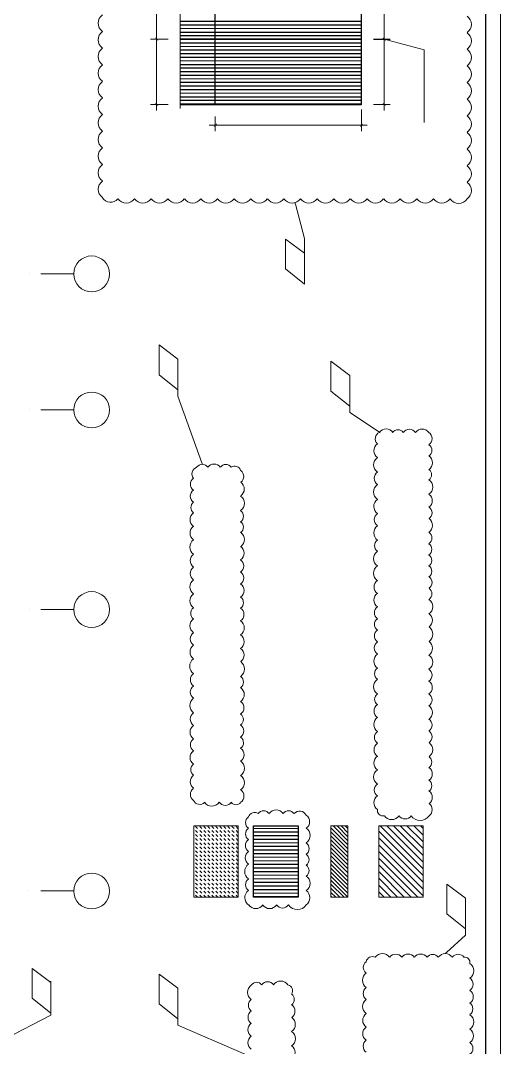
# Model space of a CAD drawing. Header units: millimetres. Extents: x -356862 to 418287, y 0 to 839748.
# Drawn here: x 40.49 to 46.81, y 7.59 to 21.09 of the extents above; entities that cross this region are included whole.
import ezdxf

# ---------------------------------------------------------------- set-up
doc = ezdxf.new("R2010")
doc.units = ezdxf.units.MM
doc.layers.add('PDF _Геометрия', color=7, linetype='Continuous', true_color=0xbababa)
doc.layers.add('PDF _Сплошная заливка', color=7, linetype='Continuous', true_color=0xf50000)

msp = doc.modelspace()

# ---------------------------------------------------------------- linework, layer by layer
at = {"layer": 'PDF _Геометрия', "color": 7, "lineweight": 20}
msp.add_lwpolyline([(13.6986, 0), (13.6986, 46.8056), (46.8056, 46.8056), (46.8056, 0)], dxfattribs=at)
at = {"layer": 'PDF _Геометрия', "color": 7, "lineweight": 30}
msp.add_lwpolyline([(13.8952, 46.6089), (46.6089, 46.6089), (46.6089, 0.7858), (13.8952, 0.7858)], close=True, dxfattribs=at)
at = {"layer": 'PDF _Геометрия', "color": 7, "lineweight": 5}
msp.add_lwpolyline([(42.5924, 22.8665), (42.5924, 22.8132), (42.5924, 21.4433), (42.5024, 21.4216), (42.6841, 21.3749), (42.5924, 21.3533), (42.5924, 19.985), (42.5924, 19.93)], dxfattribs=at)
at = {"layer": 'PDF _Геометрия', "color": 150, "lineweight": 30, "true_color": 0x0080ff}
msp.add_lwpolyline([(42.5924, 19.985), (44.9756, 19.985), (44.9756, 22.8132)], dxfattribs=at)
at = {"layer": 'PDF _Геометрия', "color": 7, "lineweight": 18}
for points in [[(42.2824, 20.7616), (42.2824, 21.7766)], [(45.2756, 20.7616), (45.2756, 21.7732)], [(42.2824, 19.905), (42.2824, 20.9199)], [(45.174, 20.8383), (45.3539, 20.8383), (45.134, 20.8383)], [(45.2756, 19.905), (45.2756, 20.9166)], [(45.2756, 20.8416), (45.2756, 20.8799)], [(45.2756, 20.8383), (45.2756, 20.8416), (45.2756, 20.8383)], [(45.2756, 20.8399), (45.8039, 20.7), (45.8039, 19.745)], [(45.2756, 20.8383), (45.2756, 20.7983)], [(42.4357, 19.985), (42.2041, 19.985)], [(45.134, 19.985), (45.3539, 19.985)], [(44.9756, 19.9183), (44.9756, 19.6317)], [(45.054, 19.71), (42.9757, 19.71)], [(43.054, 19.8267), (43.054, 19.6317)]]:
    msp.add_lwpolyline(points, dxfattribs=at)
at = {"layer": 'PDF _Геометрия', "color": 150, "lineweight": 25, "true_color": 0x0080ff}
for points in [[(43.054, 20.8416), (43.054, 21.6949)], [(44.9756, 20.8416), (42.5924, 20.8416)], [(44.9756, 20.8383), (42.5924, 20.8383)], [(43.054, 19.985), (43.054, 20.8383)]]:
    msp.add_lwpolyline(points, dxfattribs=at)
at = {"layer": 'PDF _Геометрия', "color": 254, "lineweight": 5, "true_color": 0xdcdcdc}
for points in [[(44.9756, 21.0766), (42.5924, 21.0766)], [(44.9756, 21.0749), (42.5924, 21.0749)], [(44.9756, 21.0733), (42.5924, 21.0733)], [(44.9756, 21.0299), (42.5924, 21.0299)], [(44.9756, 21.0283), (42.5924, 21.0283)], [(44.9756, 21.0266), (42.5924, 21.0266)], [(44.9756, 20.9833), (42.5924, 20.9833)], [(44.9756, 20.9816), (42.5924, 20.9816)], [(44.9756, 20.9799), (42.5924, 20.9799)], [(44.9756, 20.9349), (42.5924, 20.9349)], [(44.9756, 20.9333), (42.5924, 20.9333)], [(44.9756, 20.9316), (42.5924, 20.9316)], [(44.9756, 20.8883), (42.5924, 20.8883)], [(44.9756, 20.8866), (42.5924, 20.8866)], [(44.9756, 20.8849), (42.5924, 20.8849)], [(44.9756, 20.8416), (42.5924, 20.8416)], [(44.9756, 20.7933), (42.5924, 20.7933)], [(44.9756, 20.7916), (42.5924, 20.7916)], [(44.9756, 20.7899), (42.5924, 20.7899)], [(44.9756, 20.7466), (42.5924, 20.7466)], [(44.9756, 20.7449), (42.5924, 20.7449)], [(44.9756, 20.7433), (42.5924, 20.7433)], [(44.9756, 20.7), (42.5924, 20.7)], [(44.9756, 20.6983), (42.5924, 20.6983)], [(44.9756, 20.6966), (42.5924, 20.6966)], [(44.9756, 20.6516), (42.5924, 20.6516)], [(44.9756, 20.65), (42.5924, 20.65)], [(44.9756, 20.6483), (42.5924, 20.6483)], [(44.9756, 20.605), (42.5924, 20.605)], [(44.9756, 20.6033), (42.5924, 20.6033)], [(44.9756, 20.6016), (42.5924, 20.6016)], [(44.9756, 20.5583), (42.5924, 20.5583)], [(44.9756, 20.5566), (42.5924, 20.5566)], [(44.9756, 20.555), (42.5924, 20.555)], [(44.9756, 20.51), (42.5924, 20.51)], [(44.9756, 20.5083), (42.5924, 20.5083)], [(44.9756, 20.5066), (42.5924, 20.5066)], [(44.9756, 20.4633), (42.5924, 20.4633)], [(44.9756, 20.4616), (42.5924, 20.4616)], [(44.9756, 20.46), (42.5924, 20.46)], [(44.9756, 20.4166), (42.5924, 20.4166)], [(44.9756, 20.415), (42.5924, 20.415)], [(44.9756, 20.4133), (42.5924, 20.4133)], [(44.9756, 20.3683), (42.5924, 20.3683)], [(44.9756, 20.3666), (42.5924, 20.3666)], [(44.9756, 20.365), (42.5924, 20.365)], [(44.9756, 20.3216), (42.5924, 20.3216)], [(44.9756, 20.32), (42.5924, 20.32)], [(44.9756, 20.3183), (42.5924, 20.3183)], [(44.9756, 20.275), (42.5924, 20.275)], [(44.9756, 20.2733), (42.5924, 20.2733)], [(44.9756, 20.2716), (42.5924, 20.2716)], [(44.9756, 20.2266), (42.5924, 20.2266)], [(44.9756, 20.225), (42.5924, 20.225)], [(44.9756, 20.2233), (42.5924, 20.2233)], [(44.9756, 20.18), (42.5924, 20.18)], [(44.9756, 20.1783), (42.5924, 20.1783)], [(44.9756, 20.1766), (42.5924, 20.1766)], [(44.9756, 20.1316), (42.5924, 20.1316)], [(44.9756, 20.085), (42.5924, 20.085)], [(44.9756, 20.0833), (42.5924, 20.0833)], [(44.9756, 20.0816), (42.5924, 20.0816)], [(44.9756, 20.0383), (42.5924, 20.0383)], [(44.9756, 20.0366), (42.5924, 20.0366)], [(44.9756, 20.035), (42.5924, 20.035)], [(44.9756, 19.99), (42.5924, 19.99)], [(44.9756, 19.9883), (42.5924, 19.9883)], [(44.9756, 19.9866), (42.5924, 19.9866)], [(44.1423, 10.4687), (43.559, 10.4687)], [(44.1423, 10.467), (43.559, 10.467)], [(44.1423, 10.4654), (43.559, 10.4654)], [(44.1423, 10.422), (43.559, 10.422)], [(44.1423, 10.4204), (43.559, 10.4204)], [(44.1423, 10.4187), (43.559, 10.4187)], [(44.1423, 10.3754), (43.559, 10.3754)], [(44.1423, 10.3737), (43.559, 10.3737)], [(44.1423, 10.372), (43.559, 10.372)], [(44.1423, 10.327), (43.559, 10.327)], [(44.1423, 10.3254), (43.559, 10.3254)], [(44.1423, 10.3237), (43.559, 10.3237)], [(44.1423, 10.2804), (43.559, 10.2804)], [(44.1423, 10.2787), (43.559, 10.2787)], [(44.1423, 10.277), (43.559, 10.277)], [(44.1423, 10.2337), (43.559, 10.2337)], [(44.1423, 10.232), (43.559, 10.232)], [(44.1423, 10.2304), (43.559, 10.2304)], [(44.1423, 10.1854), (43.559, 10.1854)], [(44.1423, 10.1837), (43.559, 10.1837)], [(44.1423, 10.182), (43.559, 10.182)], [(44.1423, 10.1387), (43.559, 10.1387)], [(44.1423, 10.137), (43.559, 10.137)], [(44.1423, 10.1354), (43.559, 10.1354)], [(44.1423, 10.092), (43.559, 10.092)], [(44.1423, 10.0904), (43.559, 10.0904)], [(44.1423, 10.0887), (43.559, 10.0887)], [(44.1423, 10.0437), (43.559, 10.0437)], [(44.1423, 10.0421), (43.559, 10.0421)], [(44.1423, 10.0404), (43.559, 10.0404)], [(44.1423, 9.9971), (43.559, 9.9971)], [(44.1423, 9.9954), (43.559, 9.9954)], [(44.1423, 9.9937), (43.559, 9.9937)], [(44.1423, 9.9471), (43.559, 9.9471)], [(44.1423, 9.9021), (43.559, 9.9021)], [(44.1423, 9.9004), (43.559, 9.9004)], [(44.1423, 9.8987), (43.559, 9.8987)], [(44.1423, 9.8554), (43.559, 9.8554)], [(44.1423, 9.8537), (43.559, 9.8537)], [(44.1423, 9.8521), (43.559, 9.8521)], [(44.1423, 9.8071), (43.559, 9.8071)], [(44.1423, 9.8054), (43.559, 9.8054)], [(44.1423, 9.8037), (43.559, 9.8037)], [(44.1423, 9.7604), (43.559, 9.7604)], [(44.1423, 9.7587), (43.559, 9.7587)], [(44.1423, 9.7571), (43.559, 9.7571)], [(44.1423, 9.7137), (43.559, 9.7137)], [(44.1423, 9.7121), (43.559, 9.7121)], [(44.1423, 9.7104), (43.559, 9.7104)], [(44.1423, 9.6654), (43.559, 9.6654)], [(44.1423, 9.6637), (43.559, 9.6637)], [(44.1423, 9.6621), (43.559, 9.6621)], [(44.1423, 9.6187), (43.559, 9.6187)], [(44.1423, 9.6171), (43.559, 9.6171)], [(44.1423, 9.6154), (43.559, 9.6154)], [(44.1423, 9.5721), (43.559, 9.5721)], [(44.1423, 9.5704), (43.559, 9.5704)], [(44.1423, 9.5687), (43.559, 9.5687)]]:
    msp.add_lwpolyline(points, dxfattribs=at)
at = {"layer": 'PDF _Геометрия', "color": 7, "lineweight": 18}
for points in [[(42.2041, 20.8416), (42.4357, 20.8416)], [(45.3539, 20.8416), (45.134, 20.8416)], [(42.7724, 9.5637), (42.7724, 10.502), (43.3557, 10.502), (43.3557, 9.5637)]]:
    msp.add_lwpolyline(points, close=True, dxfattribs=at)
at = {"layer": 'PDF _Геометрия', "color": 254, "lineweight": 5, "true_color": 0xdcdcdc}
for points in [[(42.5924, 20.13), (44.9756, 20.13)], [(43.559, 9.9487), (44.1423, 9.9487)]]:
    msp.add_lwpolyline(points, close=True, dxfattribs=at)
at = {"layer": 'PDF _Геометрия', "color": 1, "lineweight": 20}
for points in [[(46.1421, 18.7425, 0.5205399), (46.3673, 18.7425, 0.52054), (46.3674, 18.9599)], [(45.6876, 15.6733, 0.5205399), (45.5252, 15.6733, 0.5205401), (45.3874, 15.673)], [(45.8652, 15.5098, 0.5205706), (45.8613, 15.6723, 0.52054), (45.688, 15.6721)], [(42.9575, 15.2152, 0.5205398), (42.8087, 15.2152, 0.5205704), (42.7686, 15.0689)], [(45.1869, 15.1523, 0.5205399), (45.1869, 14.9871, 0.52054), (45.1864, 14.7921, 0.5205399), (45.1869, 14.6076)], [(45.8645, 14.8598, 0.5205399), (45.8645, 15.0496, 0.5205401), (45.8647, 15.187)], [(45.1878, 14.6076, 0.5205399), (45.1878, 14.4452, 0.5205399), (45.1876, 14.2579)], [(45.8657, 14.362, 0.5205399), (45.8657, 14.5408, 0.5205401), (45.8661, 14.6922)], [(45.8642, 14.0634, 0.5205398), (45.8642, 14.2094, 0.5205401), (45.8644, 14.3605)], [(43.3873, 13.8382, 0.5205401), (43.3873, 13.9979, 0.52054), (43.3871, 14.1714)], [(45.8649, 13.7747, 0.5205399), (45.8649, 13.9181, 0.5205399), (45.8649, 14.0614)], [(43.3878, 13.5094, 0.5205399), (43.3878, 13.68, 0.5205401), (43.3873, 13.8396)], [(45.8659, 13.4784, 0.5205398), (45.8659, 13.6244, 0.5205401), (45.8661, 13.7755)], [(43.3881, 12.4654, 0.52054), (43.3881, 12.6607, 0.5205399), (43.3878, 12.8317, 0.5205399), (43.3873, 13.0108)], [(45.1874, 13.0752, 0.5205401), (45.1874, 12.9209, 0.5205399), (45.1878, 12.7585)], [(45.1873, 12.4276, 0.5205399), (45.1873, 12.2351, 0.5205401), (45.1872, 12.0944)], [(43.3873, 11.8294, 0.5205401), (43.3873, 11.97, 0.5205399), (43.3876, 12.1356)], [(42.7681, 11.8211, 0.52054), (42.7681, 11.645, 0.5205399), (42.7681, 11.4879, 0.52054), (42.7681, 11.3117)], [(43.3878, 11.3511, 0.5205399), (43.3878, 11.5217, 0.5205398), (43.3875, 11.6678, 0.5205401), (43.3873, 11.8279)], [(42.7686, 11.3128, 0.5205398), (42.7686, 11.1667, 0.5205399), (42.7683, 10.9961)], [(45.1864, 11.0516, 0.5205399), (45.1864, 10.8946, 0.52054), (45.1864, 10.7183, 0.5205705), (45.2773, 10.6339)], [(43.7614, 10.6632, 0.5205399), (43.6181, 10.6632, 0.5205704), (43.4903, 10.6186)], [(44.2511, 10.4711, 0.5205399), (44.2511, 10.6417, 0.5205704), (44.09, 10.6634)], [(43.491, 10.4691, 0.5205398), (43.491, 10.3203, 0.5205401), (43.4907, 10.1659)], [(44.2502, 10.1287, 0.5205398), (44.2502, 10.2775, 0.52054), (44.2497, 10.4723)], [(43.4919, 10.164, 0.5205399), (43.4919, 9.9988, 0.52054), (43.4914, 9.8038)], [(44.2499, 9.8414, 0.5205399), (44.2499, 9.9847, 0.5205399), (44.2499, 10.1281)], [(46.3238, 8.7744, 0.5205401), (46.1723, 8.7744, 0.5205399), (45.9876, 8.7743)], [(45.0399, 8.5663, 0.5205399), (45.0399, 8.3765, 0.5205399), (45.0398, 8.2196)], [(43.6651, 8.4123, 0.5205399), (43.5273, 8.4069, 0.5205399), (43.5276, 8.2195)], [(44.0588, 7.6068, 0.5205399), (44.0588, 7.7993, 0.5205399), (44.0593, 7.9835, 0.5205399), (44.0592, 8.149)], [(46.4042, 7.3534, 0.5205398), (46.4042, 7.4994, 0.5205401), (46.4037, 7.6535)]]:
    msp.add_lwpolyline(points, format="xyb", dxfattribs=at)
for points in [[(44.1057, 18.6834), (44.109, 18.6734), (44.2257, 18.2217), (44.2257, 18.0251), (44.2257, 17.7434)], [(42.8807, 15.2652), (42.8774, 15.2752), (42.5624, 16.1501), (42.5624, 16.3468), (42.5624, 16.6334)], [(45.2073, 15.6802), (45.199, 15.6852), (44.824, 15.9351), (44.824, 16.1318), (44.824, 16.4185)], [(46.0873, 8.8321), (46.0939, 8.8388), (46.3456, 9.0638), (46.3456, 9.2621), (46.3456, 9.5537)], [(40.2742, 7.6938), (40.2825, 7.6971), (40.8908, 8.0121), (40.8908, 8.2088), (40.8908, 8.4588)], [(43.474, 7.4888), (43.464, 7.4938), (42.5624, 7.8821), (42.5624, 8.0788), (42.5624, 8.3571)]]:
    msp.add_lwpolyline(points, dxfattribs=at)
for points in [[(44.2257, 17.6234), (44.2257, 18.0284), (43.979, 18.2151), (43.979, 17.8217)], [(42.5624, 16.2318), (42.5624, 16.6368), (42.3157, 16.8234), (42.3157, 16.4285)], [(44.824, 16.0168), (44.824, 16.4201), (44.5756, 16.6085), (44.5756, 16.2135)], [(46.3456, 9.1471), (46.3456, 9.5504), (46.0989, 9.7371), (46.0989, 9.3437)], [(40.8908, 8.0388), (40.8908, 8.4421), (40.6441, 8.6288), (40.6441, 8.2355)], [(42.5624, 7.9638), (42.5624, 8.3671), (42.3157, 8.5538), (42.3157, 8.1605)]]:
    msp.add_lwpolyline(points, close=True, dxfattribs=at)
at = {"layer": 'PDF _Геометрия', "color": 7, "lineweight": 9}
for points in [[(40.6041, 17.7584), (40.6041, 17.7584)], [(41.1941, 17.7584), (40.7608, 17.7584)], [(40.6041, 15.9701), (40.6041, 15.9701)], [(41.1941, 15.9701), (40.7608, 15.9701)], [(40.6041, 13.3469), (40.6041, 13.3469)], [(41.1941, 13.3469), (40.7608, 13.3469)], [(40.6025, 9.6471), (40.6025, 9.6471)], [(41.1941, 9.6471), (40.7591, 9.6471)]]:
    msp.add_lwpolyline(points, dxfattribs=at)
at = {"layer": 'PDF _Геометрия', "lineweight": 18}
for points in [[(42.8224, 10.467), (42.7957, 10.492)], [(42.8224, 10.4137), (42.7957, 10.4404)], [(42.8757, 10.467), (42.849, 10.492)], [(42.8757, 10.4137), (42.849, 10.4404)], [(42.929, 10.467), (42.9024, 10.492)], [(42.929, 10.4137), (42.9024, 10.4404)], [(42.9824, 10.467), (42.9557, 10.492)], [(42.9824, 10.4137), (42.9557, 10.4404)], [(43.034, 10.467), (43.009, 10.492)], [(43.034, 10.4137), (43.009, 10.4404)], [(43.0874, 10.467), (43.0607, 10.492)], [(43.0874, 10.4137), (43.0607, 10.4404)], [(43.1407, 10.467), (43.114, 10.492)], [(43.1407, 10.4137), (43.114, 10.4404)], [(43.194, 10.467), (43.1674, 10.492)], [(43.194, 10.4137), (43.1674, 10.4404)], [(43.2474, 10.467), (43.2207, 10.492)], [(43.2474, 10.4137), (43.2207, 10.4404)], [(43.3007, 10.467), (43.274, 10.492)], [(43.3007, 10.4137), (43.274, 10.4404)], [(43.3524, 10.467), (43.3274, 10.492)], [(43.3524, 10.4137), (43.3274, 10.4404)], [(42.8224, 10.3604), (42.7957, 10.387)], [(42.8224, 10.307), (42.7957, 10.3337)], [(42.8224, 10.2537), (42.7957, 10.2804)], [(42.8757, 10.3604), (42.849, 10.387)], [(42.8757, 10.307), (42.849, 10.3337)], [(42.8757, 10.2537), (42.849, 10.2804)], [(42.929, 10.3604), (42.9024, 10.387)], [(42.929, 10.307), (42.9024, 10.3337)], [(42.929, 10.2537), (42.9024, 10.2804)], [(42.9824, 10.3604), (42.9557, 10.387)], [(42.9824, 10.307), (42.9557, 10.3337)], [(42.9824, 10.2537), (42.9557, 10.2804)], [(43.034, 10.3604), (43.009, 10.387)], [(43.034, 10.307), (43.009, 10.3337)], [(43.034, 10.2537), (43.009, 10.2804)], [(43.0874, 10.3604), (43.0607, 10.387)], [(43.0874, 10.307), (43.0607, 10.3337)], [(43.0874, 10.2537), (43.0607, 10.2804)], [(43.1407, 10.3604), (43.114, 10.387)], [(43.1407, 10.307), (43.114, 10.3337)], [(43.1407, 10.2537), (43.114, 10.2804)], [(43.194, 10.3604), (43.1674, 10.387)], [(43.194, 10.307), (43.1674, 10.3337)], [(43.194, 10.2537), (43.1674, 10.2804)], [(43.2474, 10.3604), (43.2207, 10.387)], [(43.2474, 10.307), (43.2207, 10.3337)], [(43.2474, 10.2537), (43.2207, 10.2804)], [(43.3007, 10.3604), (43.274, 10.387)], [(43.3007, 10.307), (43.274, 10.3337)], [(43.3007, 10.2537), (43.274, 10.2804)], [(43.3524, 10.3604), (43.3274, 10.387)], [(43.3524, 10.307), (43.3274, 10.3337)], [(43.3524, 10.2537), (43.3274, 10.2804)], [(42.8224, 10.2004), (42.7957, 10.227)], [(42.8224, 10.1487), (42.7957, 10.1754)], [(42.8757, 10.2004), (42.849, 10.227)], [(42.8757, 10.1487), (42.849, 10.1754)], [(42.929, 10.2004), (42.9024, 10.227)], [(42.929, 10.1487), (42.9024, 10.1754)], [(42.9824, 10.2004), (42.9557, 10.227)], [(42.9824, 10.1487), (42.9557, 10.1754)], [(43.034, 10.2004), (43.009, 10.227)], [(43.034, 10.1487), (43.009, 10.1754)], [(43.0874, 10.2004), (43.0607, 10.227)], [(43.0874, 10.1487), (43.0607, 10.1754)], [(43.1407, 10.2004), (43.114, 10.227)], [(43.1407, 10.1487), (43.114, 10.1754)], [(43.194, 10.2004), (43.1674, 10.227)], [(43.194, 10.1487), (43.1674, 10.1754)], [(43.2474, 10.2004), (43.2207, 10.227)], [(43.2474, 10.1487), (43.2207, 10.1754)], [(43.3007, 10.2004), (43.274, 10.227)], [(43.3007, 10.1487), (43.274, 10.1754)], [(43.3524, 10.2004), (43.3274, 10.227)], [(43.3524, 10.1487), (43.3274, 10.1754)], [(42.8224, 10.0954), (42.7957, 10.122)], [(42.8224, 10.0421), (42.7957, 10.0687)], [(42.8224, 9.9887), (42.7957, 10.0154)], [(42.8757, 10.0954), (42.849, 10.122)], [(42.8757, 10.0421), (42.849, 10.0687)], [(42.8757, 9.9887), (42.849, 10.0154)], [(42.929, 10.0954), (42.9024, 10.122)], [(42.929, 10.0421), (42.9024, 10.0687)], [(42.929, 9.9887), (42.9024, 10.0154)], [(42.9824, 10.0954), (42.9557, 10.122)], [(42.9824, 10.0421), (42.9557, 10.0687)], [(42.9824, 9.9887), (42.9557, 10.0154)], [(43.034, 10.0954), (43.009, 10.122)], [(43.034, 10.0421), (43.009, 10.0687)], [(43.034, 9.9887), (43.009, 10.0154)], [(43.0874, 10.0954), (43.0607, 10.122)], [(43.0874, 10.0421), (43.0607, 10.0687)], [(43.0874, 9.9887), (43.0607, 10.0154)], [(43.1407, 10.0954), (43.114, 10.122)], [(43.1407, 10.0421), (43.114, 10.0687)], [(43.1407, 9.9887), (43.114, 10.0154)], [(43.194, 10.0954), (43.1674, 10.122)], [(43.194, 10.0421), (43.1674, 10.0687)], [(43.194, 9.9887), (43.1674, 10.0154)], [(43.2474, 10.0954), (43.2207, 10.122)], [(43.2474, 10.0421), (43.2207, 10.0687)], [(43.2474, 9.9887), (43.2207, 10.0154)], [(43.3007, 10.0954), (43.274, 10.122)], [(43.3007, 10.0421), (43.274, 10.0687)], [(43.3007, 9.9887), (43.274, 10.0154)], [(43.3524, 10.0954), (43.3274, 10.122)], [(43.3524, 10.0421), (43.3274, 10.0687)], [(43.3524, 9.9887), (43.3274, 10.0154)], [(42.8224, 9.9354), (42.7957, 9.9621)], [(42.8224, 9.8821), (42.7957, 9.9087)], [(42.8224, 9.8304), (42.7957, 9.8571)], [(42.8757, 9.9354), (42.849, 9.9621)], [(42.8757, 9.8821), (42.849, 9.9087)], [(42.8757, 9.8304), (42.849, 9.8571)], [(42.929, 9.9354), (42.9024, 9.9621)], [(42.929, 9.8821), (42.9024, 9.9087)], [(42.929, 9.8304), (42.9024, 9.8571)], [(42.9824, 9.9354), (42.9557, 9.9621)], [(42.9824, 9.8821), (42.9557, 9.9087)], [(42.9824, 9.8304), (42.9557, 9.8571)], [(43.034, 9.9354), (43.009, 9.9621)], [(43.034, 9.8821), (43.009, 9.9087)], [(43.034, 9.8304), (43.009, 9.8571)], [(43.0874, 9.9354), (43.0607, 9.9621)], [(43.0874, 9.8821), (43.0607, 9.9087)], [(43.0874, 9.8304), (43.0607, 9.8571)], [(43.1407, 9.9354), (43.114, 9.9621)], [(43.1407, 9.8821), (43.114, 9.9087)], [(43.1407, 9.8304), (43.114, 9.8571)], [(43.194, 9.9354), (43.1674, 9.9621)], [(43.194, 9.8821), (43.1674, 9.9087)], [(43.194, 9.8304), (43.1674, 9.8571)], [(43.2474, 9.9354), (43.2207, 9.9621)], [(43.2474, 9.8821), (43.2207, 9.9087)], [(43.2474, 9.8304), (43.2207, 9.8571)], [(43.3007, 9.9354), (43.274, 9.9621)], [(43.3007, 9.8821), (43.274, 9.9087)], [(43.3007, 9.8304), (43.274, 9.8571)], [(43.3524, 9.9354), (43.3274, 9.9621)], [(43.3524, 9.8821), (43.3274, 9.9087)], [(43.3524, 9.8304), (43.3274, 9.8571)], [(42.8224, 9.7771), (42.7957, 9.8037)], [(42.8224, 9.7237), (42.7957, 9.7504)], [(42.8757, 9.7771), (42.849, 9.8037)], [(42.8757, 9.7237), (42.849, 9.7504)], [(42.929, 9.7771), (42.9024, 9.8037)], [(42.929, 9.7237), (42.9024, 9.7504)], [(42.9824, 9.7771), (42.9557, 9.8037)], [(42.9824, 9.7237), (42.9557, 9.7504)], [(43.034, 9.7771), (43.009, 9.8037)], [(43.034, 9.7237), (43.009, 9.7504)], [(43.0874, 9.7771), (43.0607, 9.8037)], [(43.0874, 9.7237), (43.0607, 9.7504)], [(43.1407, 9.7771), (43.114, 9.8037)], [(43.1407, 9.7237), (43.114, 9.7504)], [(43.194, 9.7771), (43.1674, 9.8037)], [(43.194, 9.7237), (43.1674, 9.7504)], [(43.2474, 9.7771), (43.2207, 9.8037)], [(43.2474, 9.7237), (43.2207, 9.7504)], [(43.3007, 9.7771), (43.274, 9.8037)], [(43.3007, 9.7237), (43.274, 9.7504)], [(43.3524, 9.7771), (43.3274, 9.8037)], [(43.3524, 9.7237), (43.3274, 9.7504)], [(42.8224, 9.6704), (42.7957, 9.6971)], [(42.8224, 9.6171), (42.7957, 9.6437)], [(42.8224, 9.5637), (42.7957, 9.5904)], [(42.8757, 9.6704), (42.849, 9.6971)], [(42.8757, 9.6171), (42.849, 9.6437)], [(42.8757, 9.5637), (42.849, 9.5904)], [(42.929, 9.6704), (42.9024, 9.6971)], [(42.929, 9.6171), (42.9024, 9.6437)], [(42.929, 9.5637), (42.9024, 9.5904)], [(42.9824, 9.6704), (42.9557, 9.6971)], [(42.9824, 9.6171), (42.9557, 9.6437)], [(42.9824, 9.5637), (42.9557, 9.5904)], [(43.034, 9.6704), (43.009, 9.6971)], [(43.034, 9.6171), (43.009, 9.6437)], [(43.034, 9.5637), (43.009, 9.5904)], [(43.0874, 9.6704), (43.0607, 9.6971)], [(43.0874, 9.6171), (43.0607, 9.6437)], [(43.0874, 9.5637), (43.0607, 9.5904)], [(43.1407, 9.6704), (43.114, 9.6971)], [(43.1407, 9.6171), (43.114, 9.6437)], [(43.1407, 9.5637), (43.114, 9.5904)], [(43.194, 9.6704), (43.1674, 9.6971)], [(43.194, 9.6171), (43.1674, 9.6437)], [(43.194, 9.5637), (43.1674, 9.5904)], [(43.2474, 9.6704), (43.2207, 9.6971)], [(43.2474, 9.6171), (43.2207, 9.6437)], [(43.2474, 9.5637), (43.2207, 9.5904)], [(43.3007, 9.6704), (43.274, 9.6971)], [(43.3007, 9.6171), (43.274, 9.6437)], [(43.3007, 9.5637), (43.274, 9.5904)], [(43.3524, 9.6704), (43.3274, 9.6971)], [(43.3524, 9.6171), (43.3274, 9.6437)], [(43.3524, 9.5637), (43.3274, 9.5904)]]:
    msp.add_lwpolyline(points, dxfattribs=at)
at = {"layer": 'PDF _Геометрия', "color": 150, "lineweight": 30, "true_color": 0x0080ff}
msp.add_lwpolyline([(43.559, 10.502), (44.1423, 10.502), (44.1423, 9.5637), (43.559, 9.5637)], close=True, dxfattribs=at)
at = {"layer": 'PDF _Геометрия', "color": 84, "lineweight": 20, "true_color": 0x269900}
msp.add_lwpolyline([(44.5756, 9.5637), (44.5756, 10.502), (44.799, 10.502), (44.799, 9.5637)], close=True, dxfattribs=at)
for points in [[(44.799, 10.2537), (44.5756, 10.477)], [(44.799, 10.2004), (44.5756, 10.4237)], [(44.799, 10.3054), (44.604, 10.502)], [(44.799, 10.3587), (44.6573, 10.502)], [(44.799, 10.412), (44.7106, 10.502)], [(44.799, 10.4654), (44.764, 10.502)], [(44.799, 10.147), (44.5756, 10.3704)], [(44.799, 10.0937), (44.5756, 10.317)], [(44.799, 10.0404), (44.5756, 10.2637)], [(44.799, 9.9871), (44.5756, 10.212)], [(44.799, 9.9354), (44.5756, 10.1587)], [(44.799, 9.8821), (44.5756, 10.1054)], [(44.799, 9.8287), (44.5756, 10.0521)], [(44.799, 9.7754), (44.5756, 9.9987)], [(44.799, 9.7221), (44.5756, 9.9454)], [(44.799, 9.6704), (44.5756, 9.8937)], [(44.799, 9.6171), (44.5756, 9.8404)], [(44.799, 9.5637), (44.5756, 9.7871)], [(44.7473, 9.5637), (44.5756, 9.7337)], [(44.694, 9.5637), (44.5756, 9.6804)], [(44.6406, 9.5637), (44.5756, 9.6271)], [(44.5873, 9.5637), (44.5756, 9.5754)]]:
    msp.add_lwpolyline(points, dxfattribs=at)
at = {"layer": 'PDF _Геометрия', "color": 7, "lineweight": 20}
msp.add_lwpolyline([(45.204, 9.5637), (45.204, 10.502), (45.7873, 10.502), (45.7873, 9.5637)], close=True, dxfattribs=at)
at = {"layer": 'PDF _Геометрия', "color": 5, "lineweight": 20}
for points in [[(45.7873, 9.8487), (45.204, 10.4304)], [(45.7873, 9.9371), (45.2223, 10.502)], [(45.7873, 10.0254), (45.3106, 10.502)], [(45.7873, 10.1137), (45.3989, 10.502)], [(45.7873, 10.202), (45.4873, 10.502)], [(45.7873, 10.2904), (45.5756, 10.502)], [(45.7873, 10.3787), (45.6639, 10.502)], [(45.7873, 10.467), (45.7523, 10.502)], [(45.7873, 9.7604), (45.204, 10.342)], [(45.7873, 9.6704), (45.204, 10.2537)], [(45.7873, 9.5821), (45.204, 10.1654)], [(45.7189, 9.5637), (45.204, 10.0771)], [(45.6289, 9.5637), (45.204, 9.9887)], [(45.5406, 9.5637), (45.204, 9.9004)], [(45.4523, 9.5637), (45.204, 9.8121)], [(45.3639, 9.5637), (45.204, 9.7237)], [(45.2756, 9.5637), (45.204, 9.6354)]]:
    msp.add_lwpolyline(points, dxfattribs=at)
at = {"layer": 'PDF _Геометрия', "color": 7, "lineweight": 20}
for centre in [(41.4281, 17.7564), (41.4281, 15.9681), (41.4281, 13.3447), (41.4281, 9.6447)]:
    msp.add_circle(centre, 0.2358, dxfattribs=at)
at = {"layer": 'PDF _Геометрия', "color": 1, "lineweight": 20}
for centre, radius, start, end in [((41.6464, 21.0514), 0.1325, 125.00244, 234.99756), ((46.2914, 21.0364), 0.1325, 305.00244, 54.99756), ((41.6464, 20.8331), 0.1325, 125.00244, 234.99756), ((46.2914, 20.8181), 0.1325, 305.00244, 54.99756), ((41.6464, 20.6147), 0.1325, 125.00244, 234.99756), ((46.2914, 20.5997), 0.1325, 305.00244, 54.99756), ((41.6464, 20.3964), 0.1325, 125.00244, 234.99756), ((46.2914, 20.3814), 0.1325, 305.00244, 54.99756), ((41.6464, 20.1781), 0.1325, 125.00244, 234.99756), ((46.2914, 20.1631), 0.1325, 305.00244, 54.99756), ((41.6464, 19.9597), 0.1325, 125.00244, 234.99756), ((46.2914, 19.9447), 0.1325, 305.00244, 54.99756), ((41.6464, 19.7414), 0.1325, 125.00244, 234.99756), ((46.2914, 19.7264), 0.1325, 305.00244, 54.99756), ((41.6464, 19.5231), 0.1325, 125.00244, 234.99756), ((46.2914, 19.5081), 0.1325, 305.00244, 54.99756), ((41.6464, 19.3047), 0.1325, 125.00244, 234.99756), ((46.2914, 19.2881), 0.1325, 305.00244, 54.99756), ((41.6464, 19.0864), 0.1325, 125.00244, 234.99756), ((46.2914, 19.0697), 0.1325, 305.00244, 54.99756), ((41.6464, 18.8681), 0.1325, 125.00244, 234.99756), ((41.6764, 18.8214), 0.1242, 210.69031, 320.68543), ((41.8831, 18.8197), 0.1325, 215.00244, 324.99756), ((42.1014, 18.8197), 0.1325, 215.00244, 324.99756), ((42.3197, 18.8197), 0.1325, 215.00244, 324.99756), ((42.5381, 18.8197), 0.1325, 215.00244, 324.99756), ((42.7564, 18.8197), 0.1325, 215.00244, 324.99756), ((42.9747, 18.8197), 0.1325, 215.00244, 324.99756), ((43.1931, 18.8197), 0.1325, 215.00244, 324.99756), ((43.4114, 18.8197), 0.1325, 215.00244, 324.99756), ((43.6297, 18.8197), 0.1325, 215.00244, 324.99756), ((43.8481, 18.8197), 0.1325, 215.00244, 324.99756), ((44.0664, 18.8197), 0.1325, 215.00244, 324.99756), ((44.2847, 18.8197), 0.1325, 215.00244, 324.99756), ((44.5031, 18.8197), 0.1325, 215.00244, 324.99756), ((44.7214, 18.8197), 0.1325, 215.00244, 324.99756), ((44.9414, 18.8197), 0.1325, 215.00244, 324.99756), ((45.1597, 18.8197), 0.1325, 215.00244, 324.99756), ((45.3781, 18.8197), 0.1325, 215.00244, 324.99756), ((45.5964, 18.8197), 0.1325, 215.00244, 324.99756), ((45.8147, 18.8197), 0.1325, 215.00244, 324.99756), ((46.0331, 18.8197), 0.1325, 215.00244, 324.99756), ((45.2531, 15.5881), 0.0942, 114.67529, 224.6759), ((45.3014, 15.6131), 0.1058, 35.00244, 144.99756), ((45.2497, 15.4314), 0.1092, 125.00244, 234.99756), ((45.8131, 15.4364), 0.0908, 305.00245, 54.99755), ((43.0381, 15.1581), 0.0992, 35.00245, 144.99755), ((45.2531, 15.2464), 0.1158, 125.00245, 234.99755), ((45.8047, 15.2747), 0.1075, 305.00244, 54.99756), ((43.1914, 15.1664), 0.0858, 35.00243, 144.99757), ((43.3097, 15.1497), 0.0808, 16.04003, 126.04065), ((43.3347, 15.0947), 0.0942, 305.00243, 54.99757), ((42.8231, 14.9914), 0.0958, 125.00245, 234.99755), ((43.3247, 14.9281), 0.1108, 305.00243, 54.99757), ((42.8231, 14.8347), 0.0975, 125.00243, 234.99757), ((45.8064, 14.7747), 0.1025, 305.00245, 54.99755), ((42.8181, 14.6847), 0.0858, 125.00243, 234.99757), ((43.3214, 14.7414), 0.1158, 305.00245, 54.99755), ((42.8297, 14.5264), 0.1075, 125.00244, 234.99756), ((43.3347, 14.5714), 0.0908, 305.00245, 54.99755), ((43.3397, 14.4281), 0.0842, 305.00243, 54.99757), ((42.8314, 14.3497), 0.1092, 125.00244, 234.99756), ((43.3231, 14.2647), 0.1142, 305.00245, 54.99755), ((42.8331, 14.1664), 0.1142, 125.00245, 234.99755), ((45.2381, 14.1847), 0.0892, 125.00245, 234.99755), ((42.8281, 13.9881), 0.1042, 125.00245, 234.99755), ((45.2547, 14.0147), 0.1175, 125.00245, 234.99755), ((45.2547, 13.8214), 0.1192, 125.00244, 234.99756), ((42.8281, 13.8181), 0.1025, 125.00245, 234.99755), ((42.8331, 13.6431), 0.1125, 125.00245, 234.99755), ((45.2447, 13.6414), 0.1025, 125.00245, 234.99755), ((42.8331, 13.4581), 0.1125, 125.00245, 234.99755), ((43.3364, 13.4347), 0.0892, 305.00245, 54.99755), ((45.2481, 13.4697), 0.1075, 125.00244, 234.99756), ((42.8181, 13.2947), 0.0875, 125.00245, 234.99755), ((45.2431, 13.3031), 0.0958, 125.00245, 234.99755), ((45.7981, 13.3831), 0.1158, 305.00245, 54.99755), ((43.3297, 13.2797), 0.1008, 305.00245, 54.99755), ((45.8064, 13.2031), 0.1042, 305.00245, 54.99755), ((42.8314, 13.1314), 0.1108, 125.00243, 234.99757), ((43.3214, 13.1047), 0.1142, 305.00245, 54.99755), ((45.2381, 13.1497), 0.0908, 125.00245, 234.99755), ((45.7981, 13.0214), 0.1175, 305.00245, 54.99755), ((42.8247, 12.9581), 0.0992, 125.00245, 234.99755), ((42.8314, 12.7864), 0.1092, 125.00244, 234.99756), ((45.8031, 12.8364), 0.1092, 305.00244, 54.99756), ((42.8364, 12.5997), 0.1192, 125.00244, 234.99756), ((45.2514, 12.6664), 0.1108, 125.00243, 234.99757), ((45.7997, 12.6531), 0.1142, 305.00245, 54.99755), ((45.2381, 12.5014), 0.0892, 125.00245, 234.99755), ((45.8097, 12.4814), 0.0958, 305.00245, 54.99755), ((42.8264, 12.4214), 0.0992, 125.00245, 234.99755), ((43.3347, 12.3914), 0.0908, 305.00245, 54.99755), ((42.8231, 12.2597), 0.0975, 125.00243, 234.99757), ((43.3247, 12.2264), 0.1108, 305.00243, 54.99757), ((45.8064, 12.3197), 0.1025, 305.00245, 54.99755), ((42.8364, 12.0831), 0.1175, 125.00245, 234.99755), ((45.8097, 12.1564), 0.0958, 305.00245, 54.99755), ((45.2447, 12.0114), 0.1025, 125.00245, 234.99755), ((45.8047, 11.9914), 0.1058, 305.00244, 54.99756), ((42.8264, 11.9047), 0.1008, 125.00245, 234.99755), ((45.2531, 11.8347), 0.1142, 125.00245, 234.99755), ((45.8097, 11.8264), 0.0958, 305.00245, 54.99755), ((45.8114, 11.6714), 0.0942, 305.00243, 54.99757), ((45.2397, 11.6647), 0.0925, 125.00243, 234.99757), ((45.2481, 11.5014), 0.1058, 125.00244, 234.99756), ((45.8014, 11.5031), 0.1125, 305.00245, 54.99755), ((43.3231, 11.2581), 0.1142, 305.00245, 54.99755), ((45.2497, 11.3264), 0.1092, 125.00244, 234.99756), ((45.8164, 11.3397), 0.0858, 305.00243, 54.99757), ((45.2514, 11.1447), 0.1142, 125.00245, 234.99755), ((45.8064, 11.1847), 0.1025, 305.00245, 54.99755), ((43.3214, 11.0681), 0.1158, 305.00245, 54.99755), ((45.8147, 11.0297), 0.0875, 305.00245, 54.99755), ((42.8247, 10.9147), 0.0975, 125.00243, 234.99757), ((43.3314, 10.8931), 0.0992, 305.00245, 54.99755), ((45.8081, 10.8764), 0.1008, 305.00245, 54.99755), ((42.8481, 10.8731), 0.0892, 205.50478, 315.50537), ((43.0083, 10.8776), 0.117, 214.45768, 325.54232), ((43.1864, 10.8681), 0.0975, 215.00243, 324.99757), ((43.3264, 10.8531), 0.0742, 215.00247, 324.99753), ((43.8547, 10.5981), 0.1125, 35.00245, 144.99755), ((44.0181, 10.6147), 0.0858, 35.00243, 144.99757), ((45.8097, 10.7147), 0.0975, 305.00243, 54.99757), ((43.5431, 10.5447), 0.0908, 125.00245, 234.99755), ((45.3747, 10.7014), 0.1175, 215.00245, 324.99755), ((45.5514, 10.6897), 0.0975, 215.00243, 324.99757), ((45.7481, 10.7164), 0.1442, 215.00244, 324.99756), ((43.5431, 9.7281), 0.0908, 125.00245, 234.99755), ((44.1847, 9.7464), 0.1158, 305.00245, 54.99755), ((43.5597, 9.5581), 0.1175, 126.46363, 236.45875), ((44.1831, 9.5564), 0.1158, 305.00245, 54.99755), ((43.5881, 9.5264), 0.1125, 215.00245, 324.99755), ((43.7697, 9.5247), 0.1108, 215.00243, 324.99757), ((43.9381, 9.5164), 0.0958, 215.00245, 324.99755), ((44.1347, 9.5431), 0.1425, 215.00244, 324.99756), ((45.1197, 8.7031), 0.0808, 61.31471, 171.31531), ((45.2531, 8.7081), 0.1158, 35.00245, 144.99755), ((45.4281, 8.7181), 0.0975, 35.00243, 144.99757), ((45.5897, 8.7164), 0.1008, 35.00245, 144.99755), ((45.7564, 8.7147), 0.1025, 35.00245, 144.99755), ((45.9131, 8.7231), 0.0892, 35.00245, 144.99755), ((46.3347, 8.7064), 0.0692, 349.98046, 99.98107), ((45.0914, 8.6414), 0.0908, 125.00245, 234.99755), ((46.3364, 8.5964), 0.1175, 305.00245, 54.99755), ((43.7431, 8.3581), 0.0942, 35.00243, 144.99757), ((43.9147, 8.3464), 0.1158, 35.00245, 144.99755), ((43.9914, 8.3331), 0.0808, 326.6675, 76.66807), ((46.3464, 8.4197), 0.0992, 305.00245, 54.99755), ((44.0097, 8.2197), 0.0842, 305.00243, 54.99757), ((46.3464, 8.2547), 0.1008, 305.00245, 54.99755), ((43.5814, 8.1447), 0.0925, 125.00243, 234.99757), ((45.1047, 8.1281), 0.1125, 125.00245, 234.99755), ((46.3497, 8.0964), 0.0925, 305.00243, 54.99757), ((43.5847, 7.9864), 0.0992, 125.00245, 234.99755), ((45.1031, 7.9447), 0.1092, 125.00244, 234.99756), ((46.3381, 7.9247), 0.1158, 305.00245, 54.99755), ((43.5881, 7.8214), 0.1042, 125.00245, 234.99755), ((45.0997, 7.7697), 0.1058, 125.00244, 234.99756), ((46.3414, 7.7414), 0.1092, 305.00244, 54.99756), ((43.5881, 7.6514), 0.1042, 125.00245, 234.99755), ((43.9981, 7.5214), 0.1058, 305.00244, 54.99756), ((45.0947, 7.6047), 0.0958, 125.00245, 234.99755)]:
    msp.add_arc(centre, radius, start, end, dxfattribs=at)
at = {"layer": 'PDF _Сплошная заливка', "color": 7, "transparency": 33554559}
for points in [[(42.3041, 20.8233), (42.2607, 20.8583), (42.2657, 20.8633)], [(42.2657, 20.8633), (42.2607, 20.8583), (42.3041, 20.8233)], [(42.3007, 20.8199), (42.3041, 20.8233), (42.2607, 20.8583)], [(42.2607, 20.8583), (42.3041, 20.8233), (42.3007, 20.8199)], [(45.259, 20.8633), (45.254, 20.8583), (45.2973, 20.8233)], [(45.259, 20.8633), (45.254, 20.8583), (45.2973, 20.8233)], [(45.2973, 20.8199), (45.254, 20.8549), (45.259, 20.8599)], [(45.2973, 20.8199), (45.254, 20.8549), (45.259, 20.8599)], [(45.254, 20.8583), (45.2973, 20.8233), (45.294, 20.8199)], [(45.254, 20.8583), (45.2973, 20.8233), (45.294, 20.8199)], [(45.294, 20.8166), (45.2973, 20.8199), (45.254, 20.8549)], [(45.294, 20.8166), (45.2973, 20.8199), (45.254, 20.8549)], [(42.2657, 20.0066), (42.2607, 20.0016), (42.3041, 19.9666)], [(42.2607, 20.0016), (42.3041, 19.9666), (42.3007, 19.9633)], [(45.259, 20.0066), (45.254, 20.0016), (45.2973, 19.9666)], [(45.254, 20.0016), (45.2973, 19.9666), (45.294, 19.9633)], [(43.0724, 19.7317), (43.0374, 19.6883), (43.0324, 19.6917)], [(43.0774, 19.7267), (43.0724, 19.7317), (43.0374, 19.6883)], [(44.954, 19.6917), (44.959, 19.6883), (44.994, 19.7317)], [(44.959, 19.6883), (44.994, 19.7317), (44.9973, 19.7267)]]:
    msp.add_solid(points, dxfattribs=at)
at = {"layer": 'PDF _Сплошная заливка', "color": 1, "transparency": 33554559}
for points in [[(44.0957, 18.6984), (44.104, 18.6934), (44.094, 18.69)], [(44.104, 18.6934), (44.094, 18.69), (44.099, 18.685)], [(44.1007, 18.7017), (44.0957, 18.6984), (44.104, 18.6934)], [(44.099, 18.685), (44.1057, 18.6834), (44.104, 18.6934)], [(44.109, 18.7017), (44.104, 18.6934), (44.1007, 18.7017)], [(44.1123, 18.695), (44.109, 18.7017), (44.104, 18.6934)], [(44.104, 18.6934), (44.1123, 18.6884), (44.1123, 18.695)], [(44.1057, 18.6834), (44.104, 18.6934), (44.1123, 18.6884)], [(45.2073, 15.6802), (45.2156, 15.6752), (45.2056, 15.6735)], [(45.2156, 15.6752), (45.2056, 15.6735), (45.2106, 15.6668)], [(45.214, 15.6852), (45.2073, 15.6802), (45.2156, 15.6752)], [(45.2106, 15.6668), (45.2173, 15.6652), (45.2156, 15.6752)], [(45.2156, 15.6752), (45.2206, 15.6835), (45.214, 15.6852)], [(45.2256, 15.6768), (45.2156, 15.6752), (45.2206, 15.6835)], [(45.224, 15.6685), (45.2256, 15.6768), (45.2156, 15.6752)], [(45.2173, 15.6652), (45.2156, 15.6752), (45.224, 15.6685)], [(42.8807, 15.2652), (42.884, 15.2568), (42.874, 15.2602)], [(42.884, 15.2568), (42.874, 15.2602), (42.874, 15.2535)], [(42.874, 15.2535), (42.879, 15.2468), (42.884, 15.2568)], [(42.879, 15.2468), (42.884, 15.2568), (42.8857, 15.2468)], [(42.8874, 15.2652), (42.8807, 15.2652), (42.884, 15.2568)], [(42.884, 15.2568), (42.8924, 15.2602), (42.8874, 15.2652)], [(42.8924, 15.2518), (42.884, 15.2568), (42.8924, 15.2602)], [(42.8857, 15.2468), (42.8924, 15.2518), (42.884, 15.2568)], [(46.0739, 8.8321), (46.0706, 8.8254), (46.0806, 8.8254)], [(46.0706, 8.8254), (46.0806, 8.8254), (46.0723, 8.8188)], [(46.0723, 8.8188), (46.0789, 8.8154), (46.0806, 8.8254)], [(46.0806, 8.8254), (46.0806, 8.8354), (46.0739, 8.8321)], [(46.0789, 8.8154), (46.0806, 8.8254), (46.0873, 8.8171)], [(46.0873, 8.8321), (46.0806, 8.8254), (46.0806, 8.8354)], [(46.0889, 8.8238), (46.0873, 8.8321), (46.0806, 8.8254)], [(46.0806, 8.8254), (46.0873, 8.8171), (46.0889, 8.8238)]]:
    msp.add_solid(points, dxfattribs=at)

doc.saveas('drawing.dxf')
